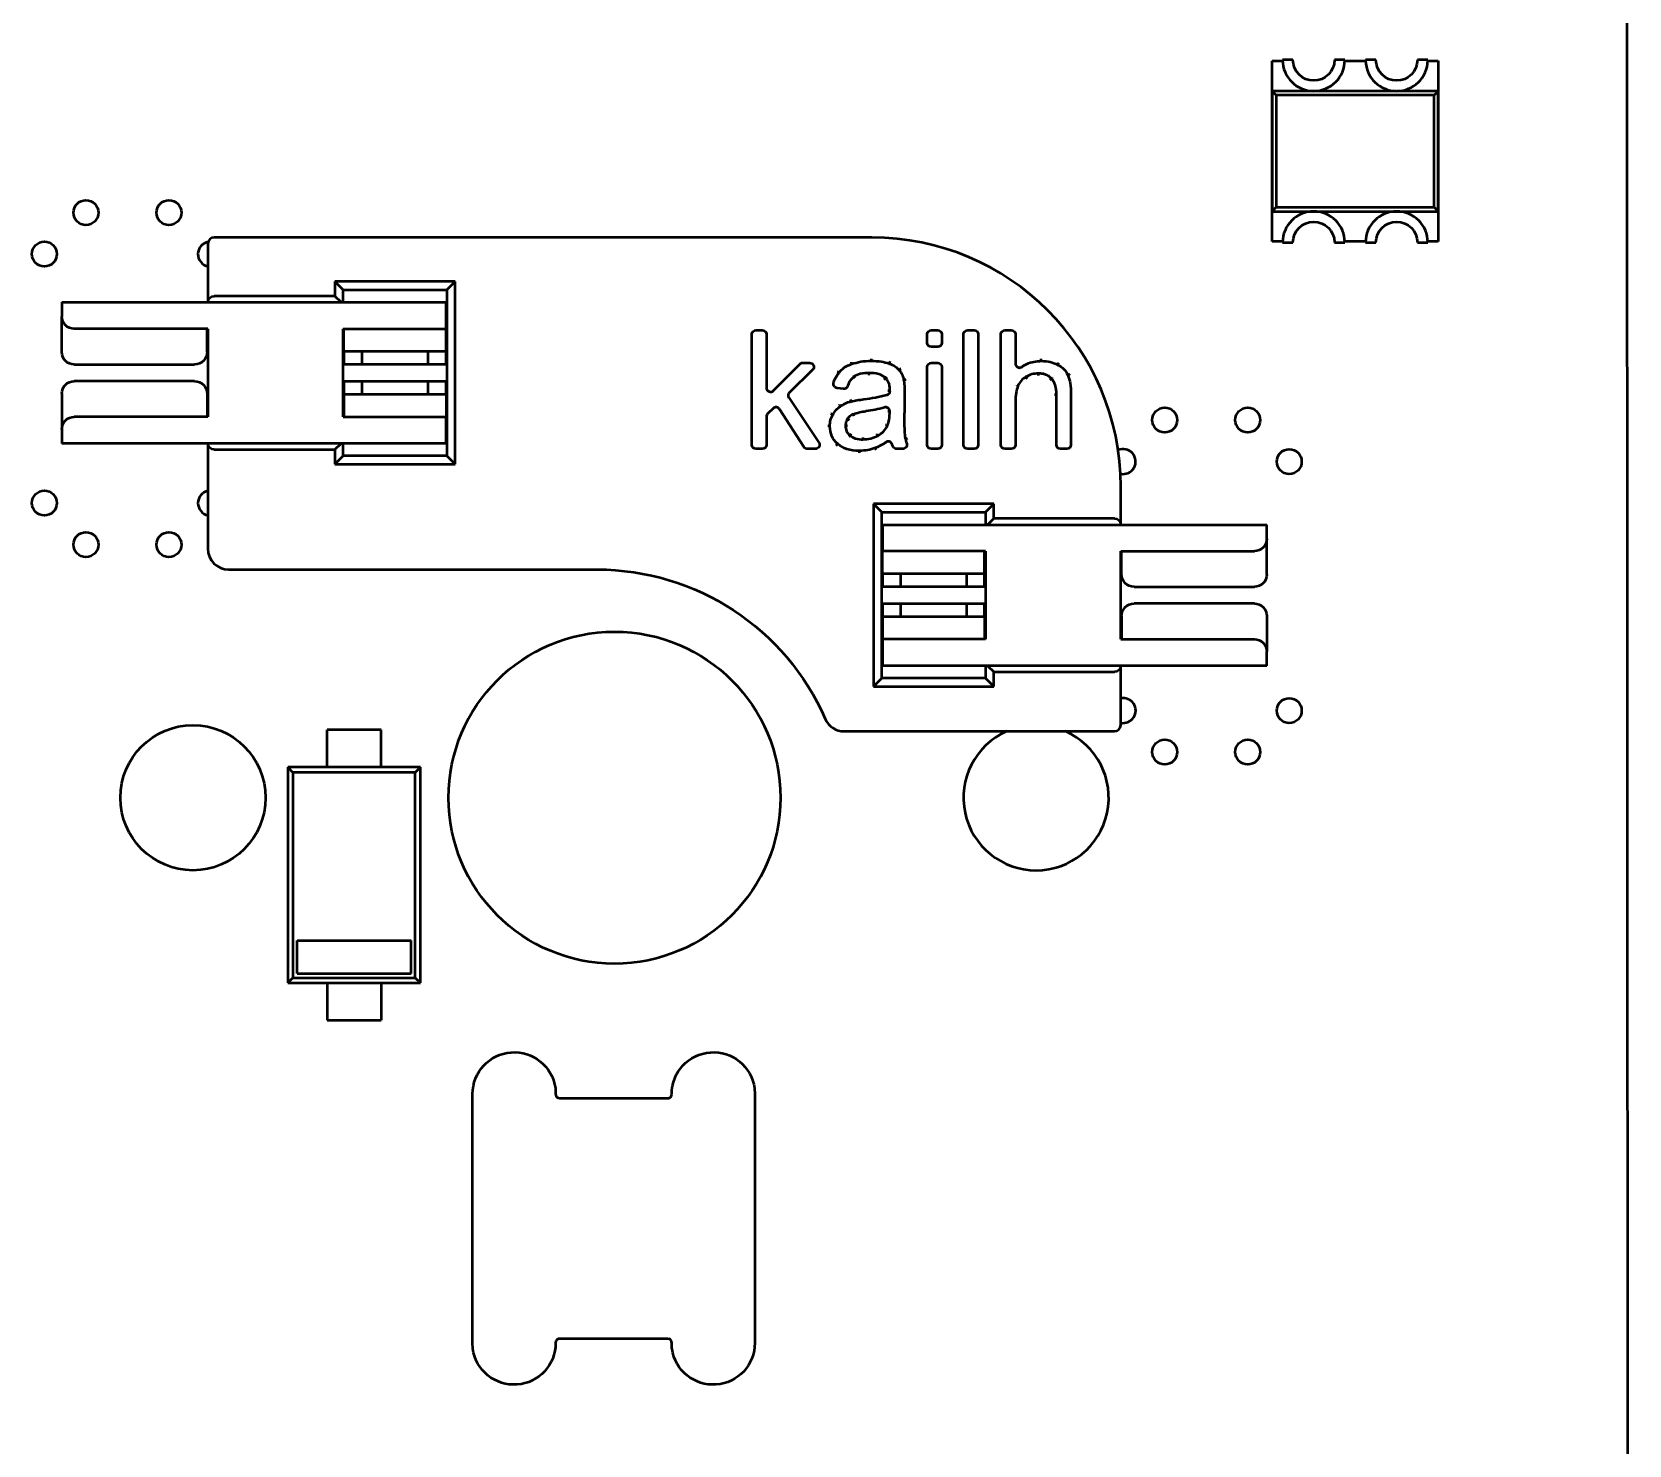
# Model space of a CAD drawing. Header units: millimetres. Extents: x 43 to 387, y 137 to 261.
# Drawn here: x 367.32 to 386.57, y 196.27 to 213.29 of the extents above; entities that cross this region are included whole.
import ezdxf

# ---------------------------------------------------------------- set-up
doc = ezdxf.new("R2010")
doc.units = ezdxf.units.MM
doc.header["$LTSCALE"] = 0.75
doc.layers.add('Visible', color=7, linetype='Continuous', lineweight=50)

msp = doc.modelspace()

# ---------------------------------------------------------------- linework, layer by layer
at = {"layer": 'Visible', "extrusion": (0, 0, -1)}
for p, q in [((386.567, 143.958), (386.534, 248.991)), ((382.267, 212.948), (382.392, 212.948)), ((382.267, 210.768), (382.267, 212.948)), ((382.392, 212.948), (382.392, 212.958)), ((382.517, 212.958), (382.392, 212.958)), ((383.142, 212.958), (383.017, 212.958)), ((383.142, 212.948), (383.142, 212.958)), ((383.142, 212.948), (383.392, 212.948)), ((383.517, 212.958), (383.392, 212.958)), ((383.392, 212.958), (383.392, 212.948)), ((384.142, 212.958), (384.017, 212.958)), ((384.142, 212.948), (384.142, 212.958)), ((384.142, 212.948), (384.267, 212.948)), ((384.267, 212.948), (384.267, 210.768)), ((383.761, 212.583), (382.267, 212.583)), ((382.316, 212.534), (382.267, 212.583)), ((382.267, 212.583), (382.267, 211.133)), ((384.218, 212.534), (382.316, 212.534)), ((382.316, 212.534), (382.316, 211.182)), ((384.267, 212.583), (383.773, 212.583)), ((384.218, 212.534), (384.267, 212.583)), ((384.218, 211.182), (384.218, 212.534)), ((384.267, 211.133), (384.267, 212.583)), ((382.316, 211.182), (382.267, 211.133)), ((382.267, 211.133), (384.267, 211.133)), ((382.316, 211.182), (384.218, 211.182)), ((384.218, 211.182), (384.267, 211.133)), ((369.442, 210.743), (369.442, 210.038)), ((377.442, 210.818), (369.517, 210.818)), ((382.392, 210.768), (382.267, 210.768)), ((382.392, 210.768), (382.392, 210.758)), ((382.392, 210.758), (382.517, 210.758)), ((383.017, 210.758), (383.142, 210.758)), ((383.142, 210.768), (383.142, 210.758)), ((383.392, 210.768), (383.142, 210.768)), ((383.392, 210.768), (383.392, 210.758)), ((383.392, 210.758), (383.517, 210.758)), ((384.017, 210.758), (384.142, 210.758)), ((384.142, 210.768), (384.142, 210.758)), ((384.267, 210.768), (384.142, 210.768)), ((370.972, 210.288), (370.972, 210.113)), ((372.422, 210.288), (370.972, 210.288)), ((371.072, 210.188), (370.972, 210.288)), ((371.072, 210.188), (372.322, 210.188)), ((371.072, 210.038), (371.072, 210.188)), ((372.422, 210.288), (372.322, 210.188)), ((372.322, 210.188), (372.322, 208.188)), ((372.422, 208.088), (372.422, 210.288)), ((367.682, 210.038), (367.682, 209.868)), ((367.682, 210.038), (369.442, 210.038)), ((369.442, 210.038), (371.047, 210.038)), ((370.972, 210.113), (369.517, 210.113)), ((371.047, 210.038), (370.972, 210.113)), ((371.047, 210.038), (371.072, 210.038)), ((371.072, 210.038), (372.312, 210.038)), ((372.312, 209.718), (372.312, 210.038)), ((367.682, 209.718), (367.682, 209.868)), ((367.682, 209.438), (367.682, 209.718)), ((369.442, 209.718), (367.832, 209.718)), ((369.432, 209.438), (369.432, 209.718)), ((369.442, 209.718), (369.442, 208.658)), ((371.072, 209.718), (372.312, 209.718)), ((371.072, 208.658), (371.072, 209.718)), ((371.072, 209.603), (371.082, 209.603)), ((371.082, 209.608), (371.082, 209.718)), ((371.082, 209.448), (371.082, 209.608)), ((372.312, 209.608), (372.312, 209.718)), ((372.312, 209.448), (372.312, 209.608)), ((372.312, 209.603), (372.322, 209.603)), ((375.998, 208.321), (375.998, 209.652)), ((376.048, 209.702), (376.123, 209.702)), ((376.173, 209.652), (376.173, 209.008)), ((378.11, 209.55), (378.11, 209.652)), ((378.16, 209.702), (378.236, 209.702)), ((378.286, 209.652), (378.286, 209.55)), ((378.549, 208.321), (378.549, 209.652)), ((378.599, 209.702), (378.675, 209.702)), ((378.725, 209.652), (378.725, 208.321)), ((378.998, 208.321), (378.998, 209.652)), ((379.048, 209.702), (379.123, 209.702)), ((379.173, 209.652), (379.173, 209.3)), ((371.082, 209.448), (371.297, 209.448)), ((371.082, 209.448), (371.082, 209.288)), ((371.297, 209.448), (371.297, 209.288)), ((371.297, 209.448), (372.097, 209.448)), ((372.097, 209.448), (372.312, 209.448)), ((372.097, 209.288), (372.097, 209.448)), ((372.312, 209.288), (372.312, 209.448)), ((378.236, 209.5), (378.16, 209.5)), ((367.832, 209.288), (369.282, 209.288)), ((371.297, 209.288), (371.082, 209.288)), ((372.097, 209.288), (371.297, 209.288)), ((372.312, 209.288), (372.097, 209.288)), ((376.259, 208.973), (376.575, 209.293)), ((376.729, 209.222), (376.45, 208.952)), ((376.61, 209.308), (376.694, 209.308)), ((378.11, 208.321), (378.11, 209.258)), ((378.16, 209.308), (378.236, 209.308)), ((378.286, 209.258), (378.286, 208.321)), ((369.282, 209.088), (367.832, 209.088)), ((371.082, 209.088), (371.297, 209.088)), ((371.082, 209.088), (371.082, 208.928)), ((371.297, 209.088), (371.297, 208.928)), ((371.297, 209.088), (372.097, 209.088)), ((372.097, 209.088), (372.312, 209.088)), ((372.097, 208.928), (372.097, 209.088)), ((372.312, 208.928), (372.312, 209.088)), ((367.682, 208.938), (367.682, 208.658)), ((369.432, 208.938), (369.432, 208.658)), ((371.082, 208.833), (371.072, 208.833)), ((371.297, 208.928), (371.082, 208.928)), ((371.082, 208.928), (371.082, 208.768)), ((372.097, 208.928), (371.297, 208.928)), ((372.312, 208.928), (372.097, 208.928)), ((372.312, 208.928), (372.312, 208.768)), ((372.322, 208.833), (372.312, 208.833)), ((376.444, 208.889), (376.805, 208.349)), ((377.097, 208.994), (377.023, 209.004)), ((377.66, 208.967), (377.66, 208.975)), ((377.837, 208.94), (377.837, 208.705)), ((379.173, 208.838), (379.173, 208.321)), ((379.667, 208.321), (379.667, 208.928)), ((379.677, 208.928), (379.667, 208.928)), ((379.842, 208.928), (379.842, 208.321)), ((367.682, 208.658), (367.682, 208.508)), ((369.442, 208.658), (367.832, 208.658)), ((371.072, 208.658), (372.312, 208.658)), ((371.082, 208.768), (371.082, 208.658)), ((372.312, 208.768), (372.312, 208.658)), ((372.312, 208.338), (372.312, 208.658)), ((376.173, 208.661), (376.173, 208.321)), ((376.254, 208.759), (376.189, 208.697)), ((376.625, 208.294), (376.33, 208.75)), ((367.682, 208.508), (367.682, 208.338)), ((369.442, 208.338), (367.682, 208.338)), ((369.442, 208.338), (369.442, 207.068)), ((371.047, 208.338), (369.442, 208.338)), ((369.517, 208.263), (370.972, 208.263)), ((370.972, 208.263), (371.047, 208.338)), ((370.972, 208.263), (370.972, 208.088)), ((371.072, 208.338), (371.047, 208.338)), ((372.312, 208.338), (371.072, 208.338)), ((371.072, 208.188), (371.072, 208.338)), ((376.123, 208.271), (376.048, 208.271)), ((376.763, 208.271), (376.667, 208.271)), ((377.815, 208.271), (377.742, 208.271)), ((378.236, 208.271), (378.16, 208.271)), ((378.675, 208.271), (378.599, 208.271)), ((379.123, 208.271), (379.048, 208.271)), ((379.792, 208.271), (379.717, 208.271)), ((370.972, 208.088), (371.072, 208.188)), ((370.972, 208.088), (372.422, 208.088)), ((372.322, 208.188), (371.072, 208.188)), ((372.422, 208.088), (372.322, 208.188)), ((380.442, 207.358), (380.442, 207.818)), ((377.462, 207.608), (377.462, 205.408)), ((378.912, 207.608), (377.462, 207.608)), ((377.562, 207.508), (377.462, 207.608)), ((377.562, 205.508), (377.562, 207.508)), ((377.562, 207.508), (378.812, 207.508)), ((378.912, 207.608), (378.812, 207.508)), ((378.812, 207.508), (378.812, 207.358)), ((378.912, 207.433), (378.912, 207.608)), ((377.572, 207.358), (378.812, 207.358)), ((377.572, 207.358), (377.572, 207.038)), ((378.812, 207.358), (378.837, 207.358)), ((378.912, 207.433), (378.837, 207.358)), ((378.837, 207.358), (380.442, 207.358)), ((380.367, 207.433), (378.912, 207.433)), ((380.442, 207.358), (382.202, 207.358)), ((382.202, 207.188), (382.202, 207.358)), ((382.202, 207.038), (382.202, 207.188)), ((377.562, 206.923), (377.572, 206.923)), ((378.812, 207.038), (377.572, 207.038)), ((377.572, 206.928), (377.572, 207.038)), ((377.572, 206.768), (377.572, 206.928)), ((378.802, 206.928), (378.802, 207.038)), ((378.802, 206.768), (378.802, 206.928)), ((378.802, 206.923), (378.812, 206.923)), ((378.812, 207.038), (378.812, 205.978)), ((380.442, 207.038), (382.052, 207.038)), ((380.442, 205.978), (380.442, 207.038)), ((380.452, 206.758), (380.452, 207.038)), ((382.202, 206.758), (382.202, 207.038)), ((369.692, 206.818), (374.132, 206.818)), ((377.572, 206.768), (377.787, 206.768)), ((377.572, 206.768), (377.572, 206.608)), ((377.787, 206.768), (377.787, 206.608)), ((377.787, 206.768), (378.587, 206.768)), ((378.587, 206.768), (378.802, 206.768)), ((378.587, 206.608), (378.587, 206.768)), ((378.802, 206.608), (378.802, 206.768)), ((377.787, 206.608), (377.572, 206.608)), ((378.587, 206.608), (377.787, 206.608)), ((378.802, 206.608), (378.587, 206.608)), ((380.602, 206.608), (382.052, 206.608)), ((377.572, 206.408), (377.787, 206.408)), ((377.572, 206.408), (377.572, 206.248)), ((377.787, 206.408), (377.787, 206.248)), ((377.787, 206.408), (378.587, 206.408)), ((378.587, 206.408), (378.802, 206.408)), ((378.587, 206.248), (378.587, 206.408)), ((378.802, 206.248), (378.802, 206.408)), ((382.052, 206.408), (380.602, 206.408)), ((377.572, 206.153), (377.562, 206.153)), ((377.787, 206.248), (377.572, 206.248)), ((377.572, 206.248), (377.572, 206.088)), ((378.587, 206.248), (377.787, 206.248)), ((378.802, 206.248), (378.587, 206.248)), ((378.802, 206.248), (378.802, 206.088)), ((378.812, 206.153), (378.802, 206.153)), ((380.452, 206.258), (380.452, 205.978)), ((382.202, 206.258), (382.202, 205.978)), ((377.572, 206.088), (377.572, 205.978)), ((378.812, 205.978), (377.572, 205.978)), ((377.572, 205.978), (377.572, 205.658)), ((378.802, 206.088), (378.802, 205.978)), ((380.442, 205.978), (382.052, 205.978)), ((382.202, 205.978), (382.202, 205.828)), ((382.202, 205.658), (382.202, 205.828)), ((378.812, 205.658), (377.572, 205.658)), ((378.837, 205.658), (378.812, 205.658)), ((378.812, 205.658), (378.812, 205.508)), ((380.442, 205.658), (378.837, 205.658)), ((378.837, 205.658), (378.912, 205.583)), ((378.912, 205.583), (380.367, 205.583)), ((378.912, 205.408), (378.912, 205.583)), ((382.202, 205.658), (380.442, 205.658)), ((380.442, 204.943), (380.442, 205.658)), ((377.462, 205.408), (377.562, 205.508)), ((377.462, 205.408), (378.912, 205.408)), ((378.812, 205.508), (377.562, 205.508)), ((378.912, 205.408), (378.812, 205.508)), ((371.529, 204.886), (370.879, 204.886)), ((370.879, 204.436), (370.879, 204.886)), ((371.529, 204.436), (371.529, 204.886)), ((377.11, 204.868), (380.367, 204.868)), ((370.879, 204.436), (370.404, 204.436)), ((370.404, 204.436), (370.467, 204.373)), ((370.404, 204.436), (370.404, 201.836)), ((371.529, 204.436), (370.879, 204.436)), ((372.004, 204.436), (371.529, 204.436)), ((372.004, 204.436), (371.941, 204.373)), ((372.004, 201.836), (372.004, 204.436)), ((371.941, 204.373), (370.467, 204.373)), ((370.467, 204.373), (370.467, 201.899)), ((371.941, 201.899), (371.941, 204.373)), ((370.517, 202.349), (371.891, 202.349)), ((370.517, 201.949), (370.517, 202.349)), ((371.891, 201.949), (371.891, 202.349)), ((370.404, 201.836), (370.467, 201.899)), ((370.467, 201.899), (371.941, 201.899)), ((370.517, 201.949), (371.891, 201.949)), ((372.004, 201.836), (371.941, 201.899)), ((370.404, 201.836), (370.879, 201.836)), ((370.879, 201.836), (371.529, 201.836)), ((370.879, 201.836), (370.879, 201.386)), ((371.529, 201.836), (372.004, 201.836)), ((371.529, 201.836), (371.529, 201.386)), ((370.879, 201.386), (371.529, 201.386)), ((373.629, 200.57), (373.632, 200.498)), ((376.029, 200.57), (376.032, 200.498)), ((372.632, 197.498), (372.632, 200.498)), ((373.662, 200.45), (373.682, 200.448)), ((373.682, 200.448), (374.982, 200.448)), ((375.03, 200.478), (375.032, 200.498)), ((376.032, 200.498), (376.032, 197.498)), ((372.634, 197.427), (372.632, 197.498)), ((373.634, 197.518), (373.632, 197.498)), ((374.982, 197.548), (373.682, 197.548)), ((375.002, 197.546), (374.982, 197.548)), ((375.034, 197.427), (375.032, 197.498))]:
    msp.add_line(p, q, dxfattribs=at)
at = {"layer": 'Visible'}
for centre, radius in [((367.972, 211.118), 0.15), ((368.972, 211.118), 0.15), ((367.472, 210.618), 0.15), ((380.972, 208.618), 0.15), ((381.972, 208.618), 0.15), ((382.472, 208.118), 0.15), ((367.472, 207.618), 0.15), ((367.972, 207.118), 0.15), ((368.972, 207.118), 0.15), ((374.342, 204.068), 2), ((382.472, 205.118), 0.15), ((369.262, 204.068), 0.875), ((380.972, 204.618), 0.15), ((381.972, 204.618), 0.15)]:
    msp.add_circle(centre, radius, dxfattribs=at)
for centre, radius, start, end in [((382.767, 212.958), 0.375, 180, 0), ((383.767, 212.958), 0.375, 181.5275, 358.4725), ((382.767, 210.758), 0.375, 0, 180), ((383.767, 210.758), 0.375, 0, 180), ((369.472, 210.618), 0.15, 100.1761, 258.463), ((369.517, 210.743), 0.075, 90, 180), ((377.442, 207.818), 3, 0, 90), ((376.223, 209.008), 0.05, 180, 315.4007), ((377.432, 209.273), 0.23, 314.188, 320.5194), ((376.485, 208.916), 0.05, 134.1406, 213.7889), ((376.223, 208.661), 0.05, 133.8496, 180), ((376.288, 208.723), 0.05, 32.879, 133.8496), ((377.998, 207.764), 1.059, 139.4835, 140.8477), ((380.472, 208.118), 0.15, 256.9188, 114.39), ((369.472, 207.618), 0.15, 101.537, 258.463), ((369.692, 207.068), 0.25, 180, 270), ((380.472, 205.118), 0.15, 258.463, 101.537), ((377.11, 205.118), 0.25, 203.5782, 270), ((379.422, 204.068), 0.875, 113.8955, 66.1045), ((380.367, 204.943), 0.075, 270, 0), ((373.678, 200.494), 0.0465, 174.4636, 249.5769), ((374.986, 200.495), 0.0465, 264.4636, 339.5769), ((373.677, 197.502), 0.0465, 84.4636, 159.5769), ((374.985, 197.503), 0.0465, 354.4636, 69.5769)]:
    msp.add_arc(centre, radius, start, end, dxfattribs=at)
at = {"layer": 'Visible', "extrusion": (0, 0, -1)}
for centre, radius, start, end in [((-382.767, 212.958), 0.25, 180, 0), ((-383.767, 212.958), 0.25, 180, 0), ((-382.767, 210.758), 0.25, 0, 180), ((-383.767, 210.758), 0.25, 0, 180), ((-369.517, 210.038), 0.075, 0, 90), ((-367.832, 209.868), 0.15, 270, 0), ((-376.048, 209.652), 0.05, 0, 90), ((-376.123, 209.652), 0.05, 90, 180), ((-378.16, 209.652), 0.05, 0, 90), ((-378.236, 209.652), 0.05, 90, 180), ((-378.599, 209.652), 0.05, 0, 90), ((-378.675, 209.652), 0.05, 90, 180), ((-379.048, 209.652), 0.05, 0, 90), ((-379.123, 209.652), 0.05, 90, 180), ((-367.832, 209.438), 0.15, 270, 0), ((-369.282, 209.438), 0.15, 180, 270), ((-378.16, 209.55), 0.05, 270, 0), ((-378.236, 209.55), 0.05, 180, 270), ((-376.61, 209.258), 0.05, 44.5993, 90), ((-376.694, 209.258), 0.05, 90, 225.8594), ((-378.16, 209.258), 0.05, 0, 90), ((-378.236, 209.258), 0.05, 90, 180), ((-367.832, 208.938), 0.15, 0, 90), ((-369.282, 208.938), 0.15, 90, 180), ((-377.03, 209.054), 0.05, 277.7538, 17.0672), ((-376.847, 208.967), 0.99, 172.1918, 181.6015), ((-379.122, 209.019), 0.215, 146.0991, 152.7688), ((-377.302, 208.424), 0.434, 56.3376, 74.841), ((-377.476, 207.619), 1.256, 76.8047, 84.0385), ((-377.21, 210.396), 1.534, 254.378, 264.9294), ((-377.61, 208.967), 0.05, 180.8382, 254.8261), ((-367.832, 208.508), 0.15, 360, 90), ((-377.442, 208.065), 0.664, 70.2844, 83.8864), ((-377.241, 209.925), 1.207, 252.9885, 263.7978), ((-377.707, 207.334), 1.393, 87.0054, 88.035), ((-380.45, 208.64), 2.614, 354.6117, 1.426), ((-369.517, 208.338), 0.075, 270, 0), ((-376.048, 208.321), 0.05, 270, 0), ((-376.123, 208.321), 0.05, 180, 270), ((-376.667, 208.321), 0.05, 270, 327.121), ((-376.763, 208.321), 0.05, 146.2111, 270), ((-377.047, 208.396), 0.287, 177.1821, 182.1812), ((-378.16, 208.321), 0.05, 270, 0), ((-378.236, 208.321), 0.05, 180, 270), ((-378.599, 208.321), 0.05, 270, 0), ((-378.675, 208.321), 0.05, 180, 270), ((-379.048, 208.321), 0.05, 270, 0), ((-379.123, 208.321), 0.05, 180, 270), ((-379.717, 208.321), 0.05, 270, 0), ((-379.792, 208.321), 0.05, 180, 270), ((-380.367, 207.358), 0.075, 90, 180), ((-382.052, 207.188), 0.15, 180, 270), ((-374.132, 203.818), 3, 90, 156.4218), ((-380.602, 206.758), 0.15, 270, 0), ((-382.052, 206.758), 0.15, 180, 270), ((-380.602, 206.258), 0.15, 0, 90), ((-382.052, 206.258), 0.15, 90, 180), ((-382.052, 205.828), 0.15, 90, 180), ((-380.367, 205.658), 0.075, 180, 270), ((-373.133, 200.5), 0.501, 359.8316, 171.9656), ((-375.533, 200.5), 0.501, 359.8316, 171.9656), ((-373.131, 197.497), 0.501, 179.8316, 351.9656), ((-375.531, 197.497), 0.501, 179.8316, 351.9656)]:
    msp.add_arc(centre, radius, start, end, dxfattribs=at)
msp.add_ellipse((377.745, 208.325), major_axis=(0.0278, 0.0475), ratio=0.948552, start_param=2.637824, end_param=3.784092, dxfattribs=at)
at = {"layer": 'Visible'}
for points, knots in [([(377.025, 209.205), (377.028, 209.203), (377.03, 209.201), (377.033, 209.199), (377.037, 209.196), (377.041, 209.193), (377.043, 209.191), (377.044, 209.19), (377.045, 209.19), (377.045, 209.19)], [-0.003946751, -0.003946751, -0.003946751, -0.003946751, -0.002927115, -0.002927115, -0.002927115, -0.001101745, -0.001101745, -0.001101745, 0, 0, 0, 0]), ([(377.045, 209.19), (377.066, 209.212), (377.087, 209.234), (377.136, 209.268), (377.167, 209.281), (377.2, 209.294)], [0.00000001, 0.00000001, 0.00000001, 0.00000001, 0.0094318, 0.0094318, 0.02000468, 0.02000468, 0.02000468, 0.02000468]), ([(377.192, 209.318), (377.193, 209.315), (377.194, 209.312), (377.195, 209.309), (377.197, 209.303), (377.198, 209.299), (377.199, 209.297), (377.2, 209.295), (377.2, 209.294), (377.2, 209.294)], [-0.000018248, -0.000018248, -0.000018248, -0.000018248, 0.000994302, 0.000994302, 0.000994302, 0.002817492, 0.002817492, 0.002817492, 0.003923483, 0.003923483, 0.003923483, 0.003923483]), ([(377.2, 209.294), (377.237, 209.305), (377.273, 209.316), (377.35, 209.329), (377.392, 209.33), (377.435, 209.331)], [0, 0, 0, 0, 0.01162739, 0.01162739, 0.02459097, 0.02459097, 0.02459097, 0.02459097]), ([(377.203, 209.285), (377.203, 209.285), (377.203, 209.285), (377.203, 209.286), (377.202, 209.287), (377.202, 209.289), (377.201, 209.29), (377.201, 209.292), (377.2, 209.293), (377.2, 209.294), (377.2, 209.294), (377.2, 209.294), (377.2, 209.294), (377.2, 209.294)], [-0.001753507, -0.001753507, -0.001753507, -0.001753507, -0.001743874, -0.001743874, -0.001223933, -0.001223933, -0.000787554, -0.000787554, -0.000405815, -0.000405815, -0.000202893, -0.000202893, 0, 0, 0, 0]), ([(377.435, 209.356), (377.435, 209.353), (377.435, 209.35), (377.435, 209.347), (377.435, 209.341), (377.435, 209.336), (377.435, 209.334), (377.435, 209.332), (377.435, 209.331), (377.435, 209.331)], [-0.003939867, -0.003939867, -0.003939867, -0.003939867, -0.002929658, -0.002929658, -0.002929658, -0.001107248, -0.001107248, -0.001107248, 0, 0, 0, 0]), ([(377.435, 209.331), (377.477, 209.331), (377.517, 209.33), (377.587, 209.318), (377.619, 209.309), (377.651, 209.3)], [0.00000001, 0.00000001, 0.00000001, 0.00000001, 0.01243566, 0.01243566, 0.02256696, 0.02256696, 0.02256696, 0.02256696]), ([(377.435, 209.321), (377.435, 209.321), (377.435, 209.321), (377.435, 209.323), (377.435, 209.324), (377.435, 209.326), (377.435, 209.327), (377.435, 209.329), (377.435, 209.33), (377.435, 209.331), (377.435, 209.331), (377.435, 209.331), (377.435, 209.331), (377.435, 209.331)], [-0.000007293, -0.000007293, -0.000007293, -0.000007293, 0, 0, 0.000393588, 0.000393588, 0.000723949, 0.000723949, 0.001012954, 0.001012954, 0.001166583, 0.001166583, 0.001320203, 0.001320203, 0.001320203, 0.001320203]), ([(377.648, 209.291), (377.648, 209.291), (377.648, 209.291), (377.648, 209.292), (377.649, 209.293), (377.649, 209.295), (377.65, 209.296), (377.65, 209.298), (377.651, 209.299), (377.651, 209.3), (377.651, 209.3), (377.651, 209.3), (377.651, 209.3), (377.651, 209.3)], [-0.000007301, -0.000007301, -0.000007301, -0.000007301, 0, 0, 0.000394008, 0.000394008, 0.000724695, 0.000724695, 0.001013926, 0.001013926, 0.00116763, 0.00116763, 0.001321312, 0.001321312, 0.001321312, 0.001321312]), ([(377.659, 209.324), (377.658, 209.321), (377.657, 209.317), (377.656, 209.314), (377.654, 209.309), (377.653, 209.305), (377.652, 209.302), (377.651, 209.301), (377.651, 209.3), (377.651, 209.3)], [-0.003942113, -0.003942113, -0.003942113, -0.003942113, -0.002928831, -0.002928831, -0.002928831, -0.001105464, -0.001105464, -0.001105464, 0, 0, 0, 0]), ([(377.651, 209.3), (377.677, 209.289), (377.702, 209.279), (377.74, 209.253), (377.756, 209.238), (377.773, 209.221)], [0.00000001, 0.00000001, 0.00000001, 0.00000001, 0.00857358, 0.00857358, 0.01566775, 0.01566775, 0.01566775, 0.01566775]), ([(377.773, 209.221), (377.773, 209.221), (377.773, 209.221), (377.773, 209.221), (377.773, 209.221), (377.772, 209.22), (377.772, 209.22), (377.77, 209.218), (377.769, 209.218), (377.767, 209.216), (377.766, 209.215), (377.765, 209.215), (377.765, 209.215), (377.765, 209.215)], [0, 0, 0, 0, 0.000201972, 0.000201972, 0.000404015, 0.000404015, 0.000786334, 0.000786334, 0.001223434, 0.001223434, 0.001745472, 0.001745472, 0.001755111, 0.001755111, 0.001755111, 0.001755111]), ([(377.792, 209.237), (377.79, 209.235), (377.787, 209.233), (377.785, 209.231), (377.78, 209.227), (377.777, 209.224), (377.775, 209.223), (377.774, 209.222), (377.773, 209.221), (377.773, 209.221)], [-0.000018302, -0.000018302, -0.000018302, -0.000018302, 0.001002056, 0.001002056, 0.001002056, 0.002827982, 0.002827982, 0.002827982, 0.003929525, 0.003929525, 0.003929525, 0.003929525]), ([(377.773, 209.221), (377.786, 209.203), (377.798, 209.186), (377.816, 209.148), (377.822, 209.126), (377.828, 209.102)], [0.00000001, 0.00000001, 0.00000001, 0.00000001, 0.00671152, 0.00671152, 0.01413121, 0.01413121, 0.01413121, 0.01413121]), ([(379.173, 209.3), (379.173, 209.289), (379.18, 209.268), (379.212, 209.245), (379.241, 209.25), (379.254, 209.26)], [-0.005544412, -0.005544412, -0.005544412, -0.005544412, -0.003960294, -0.002376177, 0, 0, 0, 0]), ([(379.254, 209.26), (379.272, 209.274), (379.292, 209.286), (379.363, 209.319), (379.423, 209.325), (379.484, 209.331)], [0, 0, 0, 0, 0.00747471, 0.00747471, 0.02589084, 0.02589084, 0.02589084, 0.02589084]), ([(379.484, 209.331), (379.484, 209.331), (379.484, 209.332), (379.484, 209.332), (379.484, 209.333), (379.484, 209.335), (379.484, 209.336), (379.484, 209.341), (379.484, 209.344), (379.483, 209.35), (379.483, 209.353), (379.483, 209.356), (379.483, 209.356), (379.483, 209.356)], [-0.003935282, -0.003935282, -0.003935282, -0.003935282, -0.00342916, -0.00342916, -0.002922937, -0.002922937, -0.001963354, -0.001963354, -0.000990073, -0.000990073, 0, 0, 0.000018257, 0.000018257, 0.000018257, 0.000018257]), ([(379.484, 209.331), (379.522, 209.33), (379.558, 209.328), (379.622, 209.312), (379.653, 209.299), (379.684, 209.285)], [0.00000001, 0.00000001, 0.00000001, 0.00000001, 0.01133421, 0.01133421, 0.02166592, 0.02166592, 0.02166592, 0.02166592]), ([(379.484, 209.321), (379.484, 209.321), (379.484, 209.321), (379.484, 209.323), (379.484, 209.324), (379.484, 209.326), (379.484, 209.327), (379.484, 209.329), (379.484, 209.33), (379.484, 209.331), (379.484, 209.331), (379.484, 209.331), (379.484, 209.331), (379.484, 209.331)], [-0.001755511, -0.001755511, -0.001755511, -0.001755511, -0.001745852, -0.001745852, -0.00122492, -0.00122492, -0.000787707, -0.000787707, -0.000405593, -0.000405593, -0.000202775, -0.000202775, 0, 0, 0, 0]), ([(379.68, 209.277), (379.68, 209.277), (379.68, 209.277), (379.68, 209.278), (379.681, 209.279), (379.682, 209.281), (379.682, 209.282), (379.683, 209.284), (379.684, 209.284), (379.684, 209.285), (379.684, 209.285), (379.684, 209.285), (379.684, 209.285), (379.684, 209.285)], [-0.000007308, -0.000007308, -0.000007308, -0.000007308, 0, 0, 0.000394154, 0.000394154, 0.00072497, 0.00072497, 0.001014098, 0.001014098, 0.001167558, 0.001167558, 0.001320989, 0.001320989, 0.001320989, 0.001320989]), ([(379.684, 209.285), (379.684, 209.285), (379.684, 209.286), (379.685, 209.286), (379.685, 209.287), (379.686, 209.288), (379.687, 209.29), (379.689, 209.294), (379.69, 209.297), (379.693, 209.302), (379.694, 209.305), (379.696, 209.308), (379.696, 209.308), (379.696, 209.308)], [0, 0, 0, 0, 0.000504081, 0.000504081, 0.001008253, 0.001008253, 0.001964086, 0.001964086, 0.003057056, 0.003057056, 0.004362895, 0.004362895, 0.004386975, 0.004386975, 0.004386975, 0.004386975]), ([(379.684, 209.285), (379.712, 209.269), (379.737, 209.252), (379.776, 209.212), (379.79, 209.187), (379.805, 209.16)], [0.00000003, 0.00000003, 0.00000003, 0.00000003, 0.0097136, 0.0097136, 0.018963, 0.018963, 0.018963, 0.018963]), ([(376.982, 209.069), (376.987, 209.084), (376.992, 209.098), (376.998, 209.112), (377.01, 209.138), (377.027, 209.163), (377.045, 209.19)], [0, 0, 0, 0, 0.00491471, 0.00491471, 0.00491471, 0.01440112, 0.01440112, 0.01440112, 0.01440112]), ([(377.045, 209.19), (377.045, 209.19), (377.045, 209.19), (377.045, 209.19), (377.045, 209.189), (377.046, 209.189), (377.046, 209.188), (377.048, 209.187), (377.049, 209.187), (377.05, 209.185), (377.051, 209.184), (377.052, 209.184), (377.052, 209.184), (377.052, 209.183)], [-0.001325757, -0.001325757, -0.001325757, -0.001325757, -0.001172305, -0.001172305, -0.001018801, -0.001018801, -0.000728399, -0.000728399, -0.000396468, -0.000396468, 0, 0, 0.000007319, 0.000007319, 0.000007319, 0.000007319]), ([(377.151, 209.028), (377.148, 209.019), (377.134, 208.999), (377.11, 208.993), (377.097, 208.994)], [-1, -1, -1, -1, -0.571429, 0, 0, 0, 0]), ([(377.226, 209.142), (377.209, 209.125), (377.19, 209.106), (377.164, 209.064), (377.157, 209.046), (377.151, 209.028)], [0, 0, 0, 0, 0.00732566, 0.00732566, 0.01264983, 0.01264983, 0.01264983, 0.01264983]), ([(377.22, 209.15), (377.22, 209.15), (377.22, 209.15), (377.221, 209.149), (377.222, 209.148), (377.223, 209.146), (377.224, 209.145), (377.225, 209.144), (377.225, 209.143), (377.226, 209.142), (377.226, 209.142), (377.226, 209.142), (377.226, 209.142), (377.226, 209.142)], [-0.000007383, -0.000007383, -0.000007383, -0.000007383, 0, 0, 0.000398117, 0.000398117, 0.000732053, 0.000732053, 0.001023654, 0.001023654, 0.001178337, 0.001178337, 0.001332863, 0.001332863, 0.001332863, 0.001332863]), ([(377.41, 209.186), (377.376, 209.185), (377.339, 209.186), (377.273, 209.167), (377.249, 209.154), (377.226, 209.142)], [0, 0, 0, 0, 0.01022918, 0.01022918, 0.0180037, 0.0180037, 0.0180037, 0.0180037]), ([(377.241, 209.122), (377.239, 209.124), (377.237, 209.127), (377.235, 209.13), (377.232, 209.134), (377.229, 209.138), (377.228, 209.14), (377.227, 209.141), (377.226, 209.142), (377.226, 209.142)], [-0.003963453, -0.003963453, -0.003963453, -0.003963453, -0.002920889, -0.002920889, -0.002920889, -0.001089187, -0.001089187, -0.001089187, 0, 0, 0, 0]), ([(377.41, 209.196), (377.41, 209.196), (377.41, 209.196), (377.41, 209.194), (377.41, 209.193), (377.41, 209.191), (377.41, 209.19), (377.41, 209.188), (377.41, 209.187), (377.41, 209.186), (377.41, 209.186), (377.41, 209.186), (377.41, 209.186), (377.41, 209.186)], [-0.000007293, -0.000007293, -0.000007293, -0.000007293, 0, 0, 0.000393623, 0.000393623, 0.000724011, 0.000724011, 0.00101306, 0.00101306, 0.001166726, 0.001166726, 0.001320382, 0.001320382, 0.001320382, 0.001320382]), ([(377.61, 209.126), (377.585, 209.142), (377.559, 209.16), (377.486, 209.185), (377.447, 209.185), (377.41, 209.186)], [0, 0, 0, 0, 0.00891617, 0.00891617, 0.01996093, 0.01996093, 0.01996093, 0.01996093]), ([(377.41, 209.161), (377.41, 209.161), (377.41, 209.161), (377.41, 209.164), (377.41, 209.167), (377.41, 209.17), (377.41, 209.17), (377.41, 209.173), (377.41, 209.175), (377.41, 209.177), (377.41, 209.178), (377.41, 209.181), (377.41, 209.182), (377.41, 209.184), (377.41, 209.184), (377.41, 209.185), (377.41, 209.186), (377.41, 209.186), (377.41, 209.186), (377.41, 209.186)], [-0.003939926, -0.003939926, -0.003939926, -0.003939926, -0.003921693, -0.003921693, -0.003079434, -0.003079434, -0.002929637, -0.002929637, -0.002250951, -0.002250951, -0.001952852, -0.001952852, -0.001107294, -0.001107294, -0.000976354, -0.000976354, -0.000136885, -0.000136885, 0, 0, 0, 0]), ([(377.617, 209.134), (377.617, 209.134), (377.617, 209.134), (377.616, 209.133), (377.615, 209.132), (377.613, 209.13), (377.613, 209.129), (377.611, 209.128), (377.611, 209.127), (377.61, 209.127), (377.61, 209.127), (377.61, 209.126), (377.61, 209.126), (377.61, 209.126)], [-0.000007408, -0.000007408, -0.000007408, -0.000007408, 0, 0, 0.000399374, 0.000399374, 0.000734377, 0.000734377, 0.001026755, 0.001026755, 0.001181713, 0.001181713, 0.001336472, 0.001336472, 0.001336472, 0.001336472]), ([(377.66, 208.975), (377.659, 208.992), (377.659, 209.021), (377.653, 209.053), (377.643, 209.076), (377.631, 209.098), (377.618, 209.116), (377.61, 209.126)], [0, 0, 0, 0, 0.00504443, 0.00840739, 0.00840739, 0.0109677, 0.01480816, 0.01480816, 0.01480816, 0.01480816]), ([(377.818, 209.1), (377.818, 209.1), (377.818, 209.1), (377.819, 209.1), (377.821, 209.101), (377.823, 209.101), (377.824, 209.101), (377.826, 209.101), (377.826, 209.102), (377.827, 209.102), (377.827, 209.102), (377.828, 209.102), (377.828, 209.102), (377.828, 209.102)], [-0.001754378, -0.001754378, -0.001754378, -0.001754378, -0.001744735, -0.001744735, -0.001224381, -0.001224381, -0.000787689, -0.000787689, -0.000405787, -0.000405787, -0.000202873, -0.000202873, 0, 0, 0, 0]), ([(377.828, 209.102), (377.828, 209.102), (377.828, 209.102), (377.829, 209.102), (377.829, 209.102), (377.831, 209.102), (377.833, 209.103), (377.837, 209.104), (377.84, 209.104), (377.846, 209.105), (377.849, 209.106), (377.852, 209.106), (377.852, 209.107), (377.852, 209.107)], [-0.003310308, -0.003310308, -0.003310308, -0.003310308, -0.002927482, -0.002927482, -0.002544583, -0.002544583, -0.001819265, -0.001819265, -0.00099043, -0.00099043, 0, 0, 0.000018253, 0.000018253, 0.000018253, 0.000018253]), ([(379.203, 209.03), (379.195, 209.003), (379.186, 208.976), (379.174, 208.91), (379.174, 208.873), (379.173, 208.838)], [0, 0, 0, 0, 0.00822967, 0.00822967, 0.01875185, 0.01875185, 0.01875185, 0.01875185]), ([(379.203, 209.03), (379.203, 209.03), (379.203, 209.03), (379.202, 209.03), (379.202, 209.03), (379.202, 209.03), (379.201, 209.03), (379.199, 209.031), (379.198, 209.032), (379.196, 209.032), (379.195, 209.033), (379.194, 209.033), (379.193, 209.033), (379.193, 209.033)], [-0.001324504, -0.001324504, -0.001324504, -0.001324504, -0.001171364, -0.001171364, -0.001018174, -0.001018174, -0.000728093, -0.000728093, -0.00039628, -0.00039628, 0, 0, 0.000007305, 0.000007305, 0.000007305, 0.000007305]), ([(379.3, 209.139), (379.281, 209.126), (379.26, 209.113), (379.242, 209.092), (379.224, 209.071), (379.213, 209.05), (379.203, 209.03)], [-0.00000003, -0.00000003, -0.00000003, -0.00000003, 0.00693713, 0.00693713, 0.00693713, 0.01368454, 0.01368454, 0.01368454, 0.01368454]), ([(379.295, 209.148), (379.301, 209.139), (379.3, 209.14), (379.3, 209.139), (379.3, 209.139), (379.3, 209.139), (379.3, 209.139)], [-0.001577266, -0.001577266, -0.001577266, -0.001577266, -0.00011387, -0.00011387, -0.00011387, 0, 0, 0, 0]), ([(379.448, 209.18), (379.424, 209.178), (379.399, 209.177), (379.372, 209.17), (379.345, 209.162), (379.322, 209.15), (379.3, 209.139)], [0, 0, 0, 0, 0.00717482, 0.00717482, 0.00717482, 0.01446768, 0.01446768, 0.01446768, 0.01446768]), ([(379.448, 209.19), (379.448, 209.18), (379.448, 209.181), (379.448, 209.18), (379.448, 209.18), (379.448, 209.18), (379.448, 209.18)], [-0.000007305, -0.000007305, -0.000007305, -0.000007305, 0.001472994, 0.001472994, 0.001472994, 0.001570042, 0.001570042, 0.001570042, 0.001570042]), ([(379.609, 209.119), (379.601, 209.126), (379.581, 209.142), (379.558, 209.158), (379.527, 209.17), (379.495, 209.178), (379.465, 209.179), (379.448, 209.18)], [0, 0, 0, 0, 0.00301236, 0.00753091, 0.00753091, 0.01096807, 0.01612381, 0.01612381, 0.01612381, 0.01612381]), ([(379.448, 209.18), (379.448, 209.18), (379.448, 209.18), (379.448, 209.179), (379.448, 209.179), (379.448, 209.177), (379.448, 209.175), (379.448, 209.17), (379.448, 209.167), (379.448, 209.162), (379.448, 209.158), (379.448, 209.155), (379.448, 209.155), (379.448, 209.155)], [0, 0, 0, 0, 0.00050393, 0.00050393, 0.001007936, 0.001007936, 0.001963643, 0.001963643, 0.003056276, 0.003056276, 0.00436186, 0.00436186, 0.004385943, 0.004385943, 0.004385943, 0.004385943]), ([(379.59, 209.102), (379.593, 209.105), (379.595, 209.107), (379.598, 209.109), (379.602, 209.113), (379.605, 209.116), (379.607, 209.118), (379.608, 209.119), (379.609, 209.119), (379.609, 209.119)], [-0.000018442, -0.000018442, -0.000018442, -0.000018442, 0.001022162, 0.001022162, 0.001022162, 0.002854336, 0.002854336, 0.002854336, 0.003945161, 0.003945161, 0.003945161, 0.003945161]), ([(379.616, 209.126), (379.616, 209.126), (379.616, 209.126), (379.615, 209.125), (379.614, 209.124), (379.613, 209.123), (379.612, 209.122), (379.611, 209.121), (379.61, 209.12), (379.609, 209.12), (379.609, 209.12), (379.609, 209.119), (379.609, 209.119), (379.609, 209.119)], [-0.001761053, -0.001761053, -0.001761053, -0.001761053, -0.001751346, -0.001751346, -0.001228113, -0.001228113, -0.000789116, -0.000789116, -0.000405945, -0.000405945, -0.00020288, -0.00020288, 0, 0, 0, 0]), ([(379.667, 208.928), (379.666, 208.964), (379.666, 209.002), (379.652, 209.042), (379.641, 209.072), (379.624, 209.096), (379.609, 209.119)], [0, 0, 0, 0, 0.01072604, 0.01072604, 0.01072604, 0.01901866, 0.01901866, 0.01901866, 0.01901866]), ([(379.805, 209.16), (379.805, 209.16), (379.805, 209.16), (379.805, 209.16), (379.805, 209.16), (379.804, 209.16), (379.803, 209.16), (379.802, 209.159), (379.801, 209.158), (379.799, 209.157), (379.797, 209.157), (379.796, 209.156), (379.796, 209.156), (379.796, 209.156)], [0, 0, 0, 0, 0.000201982, 0.000201982, 0.000404041, 0.000404041, 0.000786604, 0.000786604, 0.001224326, 0.001224326, 0.001746957, 0.001746957, 0.001756617, 0.001756617, 0.001756617, 0.001756617]), ([(379.828, 209.171), (379.825, 209.169), (379.822, 209.168), (379.819, 209.167), (379.814, 209.164), (379.81, 209.162), (379.808, 209.161), (379.806, 209.161), (379.805, 209.16), (379.805, 209.16)], [-0.000018315, -0.000018315, -0.000018315, -0.000018315, 0.001003905, 0.001003905, 0.001003905, 0.002830503, 0.002830503, 0.002830503, 0.003930964, 0.003930964, 0.003930964, 0.003930964]), ([(379.805, 209.16), (379.816, 209.127), (379.827, 209.095), (379.841, 209.02), (379.842, 208.974), (379.842, 208.928)], [0.00000001, 0.00000001, 0.00000001, 0.00000001, 0.01054392, 0.01054392, 0.02446337, 0.02446337, 0.02446337, 0.02446337]), ([(377.183, 208.866), (377.184, 208.863), (377.184, 208.86), (377.185, 208.857), (377.187, 208.851), (377.188, 208.847), (377.188, 208.844), (377.189, 208.843), (377.189, 208.842), (377.189, 208.842)], [-0.000018246, -0.000018246, -0.000018246, -0.000018246, 0.000993919, 0.000993919, 0.000993919, 0.002817003, 0.002817003, 0.002817003, 0.003923184, 0.003923184, 0.003923184, 0.003923184]), ([(377.192, 208.832), (377.192, 208.832), (377.192, 208.832), (377.191, 208.834), (377.191, 208.835), (377.19, 208.837), (377.19, 208.838), (377.19, 208.84), (377.189, 208.841), (377.189, 208.842), (377.189, 208.842), (377.189, 208.842), (377.189, 208.842), (377.189, 208.842)], [-0.001753134, -0.001753134, -0.001753134, -0.001753134, -0.001743505, -0.001743505, -0.001223753, -0.001223753, -0.000787546, -0.000787546, -0.000405879, -0.000405879, -0.000202926, -0.000202926, 0, 0, 0, 0]), ([(377.635, 208.975), (377.638, 208.975), (377.641, 208.975), (377.645, 208.975), (377.65, 208.975), (377.655, 208.975), (377.657, 208.975), (377.659, 208.975), (377.66, 208.975), (377.66, 208.975)], [-0.00001823, -0.00001823, -0.00001823, -0.00001823, 0.000991737, 0.000991737, 0.000991737, 0.002814039, 0.002814039, 0.002814039, 0.003921481, 0.003921481, 0.003921481, 0.003921481]), ([(377.67, 208.975), (377.67, 208.975), (377.67, 208.975), (377.668, 208.975), (377.667, 208.975), (377.665, 208.975), (377.664, 208.975), (377.662, 208.975), (377.661, 208.975), (377.66, 208.975), (377.66, 208.975), (377.66, 208.975), (377.66, 208.975), (377.66, 208.975)], [-0.001752956, -0.001752956, -0.001752956, -0.001752956, -0.001743327, -0.001743327, -0.001223622, -0.001223622, -0.000787407, -0.000787407, -0.000405773, -0.000405773, -0.000202881, -0.000202881, 0, 0, 0, 0]), ([(379.642, 208.928), (379.642, 208.928), (379.642, 208.928), (379.645, 208.928), (379.647, 208.928), (379.651, 208.928), (379.651, 208.928), (379.654, 208.928), (379.655, 208.928), (379.658, 208.928), (379.659, 208.928), (379.661, 208.928), (379.663, 208.928), (379.664, 208.928), (379.665, 208.928), (379.666, 208.928), (379.666, 208.928), (379.667, 208.928), (379.667, 208.928), (379.667, 208.928)], [-0.000018229, -0.000018229, -0.000018229, -0.000018229, 0, 0, 0.000841906, 0.000841906, 0.000991509, 0.000991509, 0.001670456, 0.001670456, 0.001968165, 0.001968165, 0.0028138, 0.0028138, 0.002944752, 0.002944752, 0.003784208, 0.003784208, 0.003921304, 0.003921304, 0.003921304, 0.003921304]), ([(376.937, 208.544), (376.939, 208.57), (376.94, 208.595), (376.951, 208.639), (376.961, 208.66), (376.971, 208.683)], [0.00000001, 0.00000001, 0.00000001, 0.00000001, 0.0078196, 0.0078196, 0.01536867, 0.01536867, 0.01536867, 0.01536867]), ([(376.971, 208.683), (376.971, 208.683), (376.971, 208.683), (376.971, 208.683), (376.97, 208.684), (376.968, 208.684), (376.967, 208.685), (376.963, 208.688), (376.96, 208.689), (376.955, 208.692), (376.952, 208.693), (376.949, 208.695), (376.949, 208.695), (376.949, 208.695)], [-0.00331189, -0.00331189, -0.00331189, -0.00331189, -0.00292865, -0.00292865, -0.002545339, -0.002545339, -0.001819588, -0.001819588, -0.000990634, -0.000990634, 0, 0, 0.000018252, 0.000018252, 0.000018252, 0.000018252]), ([(376.971, 208.683), (376.984, 208.704), (376.997, 208.724), (377.026, 208.756), (377.043, 208.77), (377.062, 208.784)], [0.00000001, 0.00000001, 0.00000001, 0.00000001, 0.00744814, 0.00744814, 0.01461746, 0.01461746, 0.01461746, 0.01461746]), ([(376.98, 208.678), (376.98, 208.678), (376.98, 208.678), (376.979, 208.679), (376.978, 208.679), (376.976, 208.681), (376.975, 208.681), (376.973, 208.682), (376.972, 208.682), (376.972, 208.683), (376.972, 208.683), (376.971, 208.683), (376.971, 208.683), (376.971, 208.683)], [-0.001753606, -0.001753606, -0.001753606, -0.001753606, -0.001743974, -0.001743974, -0.001224029, -0.001224029, -0.00078768, -0.00078768, -0.000405927, -0.000405927, -0.000202943, -0.000202943, 0, 0, 0, 0]), ([(377.048, 208.805), (377.05, 208.802), (377.052, 208.8), (377.053, 208.797), (377.057, 208.792), (377.059, 208.789), (377.061, 208.786), (377.062, 208.785), (377.062, 208.784), (377.062, 208.784)], [-0.000018259, -0.000018259, -0.000018259, -0.000018259, 0.000995814, 0.000995814, 0.000995814, 0.002819545, 0.002819545, 0.002819545, 0.003924662, 0.003924662, 0.003924662, 0.003924662]), ([(377.068, 208.776), (377.068, 208.776), (377.068, 208.776), (377.067, 208.777), (377.066, 208.778), (377.065, 208.78), (377.064, 208.781), (377.063, 208.783), (377.063, 208.783), (377.062, 208.784), (377.062, 208.784), (377.062, 208.784), (377.062, 208.784), (377.062, 208.784)], [-0.001753507, -0.001753507, -0.001753507, -0.001753507, -0.001743876, -0.001743876, -0.001223966, -0.001223966, -0.000787654, -0.000787654, -0.000405921, -0.000405921, -0.000202941, -0.000202941, 0, 0, 0, 0]), ([(377.149, 208.632), (377.147, 208.628), (377.14, 208.616), (377.134, 208.603), (377.129, 208.586), (377.126, 208.57), (377.125, 208.557), (377.125, 208.549)], [-0.000000086, -0.000000086, -0.000000086, -0.000000086, 0.001484054, 0.003798954, 0.003798954, 0.005345406, 0.007665083, 0.007665083, 0.007665083, 0.007665083]), ([(377.141, 208.638), (377.141, 208.638), (377.141, 208.638), (377.142, 208.637), (377.143, 208.636), (377.145, 208.635), (377.146, 208.634), (377.147, 208.633), (377.148, 208.633), (377.149, 208.632), (377.149, 208.632), (377.149, 208.632), (377.149, 208.632), (377.149, 208.632)], [-0.000007303, -0.000007303, -0.000007303, -0.000007303, 0, 0, 0.000394566, 0.000394566, 0.00072564, 0.00072564, 0.001015236, 0.001015236, 0.001169152, 0.001169152, 0.001323029, 0.001323029, 0.001323029, 0.001323029]), ([(377.218, 208.69), (377.214, 208.687), (377.201, 208.681), (377.187, 208.673), (377.171, 208.659), (377.16, 208.647), (377.152, 208.636), (377.149, 208.632)], [0, 0, 0, 0, 0.001638291, 0.004095728, 0.004095728, 0.006450519, 0.008020374, 0.008020374, 0.008020374, 0.008020374]), ([(377.149, 208.632), (377.149, 208.632), (377.149, 208.632), (377.15, 208.632), (377.15, 208.631), (377.152, 208.63), (377.153, 208.629), (377.157, 208.627), (377.16, 208.625), (377.164, 208.622), (377.167, 208.62), (377.17, 208.618), (377.17, 208.618), (377.17, 208.618)], [0, 0, 0, 0, 0.00050452, 0.00050452, 0.001009137, 0.001009137, 0.001964541, 0.001964541, 0.003056042, 0.003056042, 0.004360623, 0.004360623, 0.004384676, 0.004384676, 0.004384676, 0.004384676]), ([(377.215, 208.699), (377.215, 208.699), (377.215, 208.699), (377.215, 208.698), (377.216, 208.697), (377.216, 208.694), (377.217, 208.693), (377.218, 208.692), (377.218, 208.691), (377.218, 208.69), (377.218, 208.69), (377.218, 208.69), (377.218, 208.69), (377.218, 208.69)], [-0.001754398, -0.001754398, -0.001754398, -0.001754398, -0.001744769, -0.001744769, -0.001224404, -0.001224404, -0.000787779, -0.000787779, -0.000405869, -0.000405869, -0.000202907, -0.000202907, 0, 0, 0, 0]), ([(377.228, 208.667), (377.227, 208.67), (377.225, 208.673), (377.224, 208.676), (377.222, 208.681), (377.22, 208.685), (377.219, 208.688), (377.219, 208.689), (377.218, 208.69), (377.218, 208.69)], [-0.00001828, -0.00001828, -0.00001828, -0.00001828, 0.000998818, 0.000998818, 0.000998818, 0.002823859, 0.002823859, 0.002823859, 0.003927006, 0.003927006, 0.003927006, 0.003927006]), ([(377.659, 208.727), (377.658, 208.735), (377.652, 208.752), (377.629, 208.772), (377.607, 208.774), (377.594, 208.771)], [-0.004465379, -0.004465379, -0.004465379, -0.004465379, -0.003189556, -0.001913734, 0, 0, 0, 0]), ([(377.63, 208.551), (377.638, 208.574), (377.647, 208.598), (377.658, 208.66), (377.658, 208.694), (377.659, 208.727)], [0, 0, 0, 0, 0.00734198, 0.00734198, 0.01713673, 0.01713673, 0.01713673, 0.01713673]), ([(377.669, 208.727), (377.669, 208.727), (377.669, 208.727), (377.667, 208.727), (377.666, 208.727), (377.664, 208.727), (377.663, 208.727), (377.661, 208.727), (377.66, 208.727), (377.659, 208.727), (377.659, 208.727), (377.659, 208.727), (377.659, 208.727), (377.659, 208.727)], [-0.001753516, -0.001753516, -0.001753516, -0.001753516, -0.001743882, -0.001743882, -0.001223934, -0.001223934, -0.00078752, -0.00078752, -0.000405764, -0.000405764, -0.000202869, -0.000202869, 0, 0, 0, 0]), ([(376.937, 208.544), (376.937, 208.544), (376.937, 208.544), (376.936, 208.544), (376.936, 208.544), (376.934, 208.544), (376.932, 208.544), (376.928, 208.544), (376.925, 208.544), (376.919, 208.544), (376.916, 208.544), (376.912, 208.544), (376.912, 208.544), (376.912, 208.544)], [-0.003940896, -0.003940896, -0.003940896, -0.003940896, -0.003433282, -0.003433282, -0.00292555, -0.00292555, -0.001964506, -0.001964506, -0.000990796, -0.000990796, 0, 0, 0.000018258, 0.000018258, 0.000018258, 0.000018258]), ([(377.029, 208.33), (377.001, 208.362), (376.975, 208.392), (376.945, 208.461), (376.941, 208.501), (376.937, 208.544)], [0.00000004, 0.00000004, 0.00000004, 0.00000004, 0.01260863, 0.01260863, 0.02553223, 0.02553223, 0.02553223, 0.02553223]), ([(376.947, 208.544), (376.947, 208.544), (376.947, 208.544), (376.946, 208.544), (376.944, 208.544), (376.942, 208.544), (376.941, 208.544), (376.939, 208.544), (376.938, 208.544), (376.938, 208.544), (376.937, 208.544), (376.937, 208.544), (376.937, 208.544), (376.937, 208.544)], [-0.001754075, -0.001754075, -0.001754075, -0.001754075, -0.001744438, -0.001744438, -0.001224286, -0.001224286, -0.000787762, -0.000787762, -0.000405918, -0.000405918, -0.000202935, -0.000202935, 0, 0, 0, 0]), ([(377.125, 208.549), (377.125, 208.549), (377.125, 208.549), (377.124, 208.549), (377.124, 208.549), (377.123, 208.549), (377.123, 208.549), (377.121, 208.549), (377.12, 208.549), (377.117, 208.549), (377.116, 208.549), (377.115, 208.549), (377.115, 208.549), (377.115, 208.549)], [0, 0, 0, 0, 0.000201912, 0.000201912, 0.000403886, 0.000403886, 0.000786076, 0.000786076, 0.00122288, 0.00122288, 0.001744718, 0.001744718, 0.001754334, 0.001754334, 0.001754334, 0.001754334]), ([(377.15, 208.55), (377.146, 208.549), (377.143, 208.549), (377.14, 208.549), (377.134, 208.549), (377.13, 208.549), (377.127, 208.549), (377.125, 208.549), (377.125, 208.549), (377.125, 208.549)], [-0.000018289, -0.000018289, -0.000018289, -0.000018289, 0.001000159, 0.001000159, 0.001000159, 0.00282583, 0.00282583, 0.00282583, 0.003928054, 0.003928054, 0.003928054, 0.003928054]), ([(377.125, 208.549), (377.127, 208.53), (377.127, 208.509), (377.138, 208.485), (377.149, 208.461), (377.164, 208.446), (377.177, 208.432)], [0, 0, 0, 0, 0.00579762, 0.00579762, 0.00579762, 0.01160811, 0.01160811, 0.01160811, 0.01160811]), ([(377.171, 208.424), (377.171, 208.424), (377.171, 208.424), (377.172, 208.425), (377.173, 208.426), (377.174, 208.428), (377.175, 208.429), (377.176, 208.43), (377.176, 208.431), (377.177, 208.432), (377.177, 208.432), (377.177, 208.432), (377.177, 208.432), (377.177, 208.432)], [-0.00000735, -0.00000735, -0.00000735, -0.00000735, 0, 0, 0.000396543, 0.000396543, 0.000729298, 0.000729298, 0.001020123, 0.001020123, 0.001174543, 0.001174543, 0.001328858, 0.001328858, 0.001328858, 0.001328858]), ([(377.177, 208.432), (377.197, 208.42), (377.217, 208.406), (377.243, 208.397), (377.275, 208.386), (377.306, 208.386), (377.334, 208.385)], [0, 0, 0, 0, 0.00688687, 0.00688687, 0.00688687, 0.01529952, 0.01529952, 0.01529952, 0.01529952]), ([(377.334, 208.385), (377.364, 208.387), (377.396, 208.388), (377.43, 208.396), (377.461, 208.404), (377.488, 208.417), (377.514, 208.429)], [0, 0, 0, 0, 0.00918289, 0.00918289, 0.00918289, 0.01782455, 0.01782455, 0.01782455, 0.01782455]), ([(377.502, 208.451), (377.504, 208.448), (377.505, 208.445), (377.507, 208.442), (377.51, 208.437), (377.512, 208.433), (377.513, 208.431), (377.514, 208.43), (377.514, 208.429), (377.514, 208.429)], [-0.000018278, -0.000018278, -0.000018278, -0.000018278, 0.000998629, 0.000998629, 0.000998629, 0.002823114, 0.002823114, 0.002823114, 0.003926857, 0.003926857, 0.003926857, 0.003926857]), ([(377.514, 208.429), (377.537, 208.444), (377.561, 208.459), (377.583, 208.482), (377.604, 208.504), (377.617, 208.529), (377.63, 208.551)], [0, 0, 0, 0, 0.00810546, 0.00810546, 0.00810546, 0.0159502, 0.0159502, 0.0159502, 0.0159502]), ([(377.519, 208.42), (377.515, 208.427), (377.515, 208.427), (377.515, 208.428), (377.514, 208.429), (377.514, 208.429), (377.514, 208.429)], [-0.001577867, -0.001577867, -0.001577867, -0.001577867, -0.000348341, -0.000348341, -0.000348341, 0, 0, 0, 0]), ([(377.608, 208.562), (377.611, 208.56), (377.614, 208.559), (377.617, 208.557), (377.622, 208.555), (377.626, 208.553), (377.628, 208.552), (377.63, 208.551), (377.63, 208.551), (377.63, 208.551)], [-0.003949323, -0.003949323, -0.003949323, -0.003949323, -0.002926161, -0.002926161, -0.002926161, -0.001099733, -0.001099733, -0.001099733, 0, 0, 0, 0]), ([(377.64, 208.547), (377.64, 208.547), (377.64, 208.547), (377.638, 208.548), (377.637, 208.548), (377.635, 208.549), (377.634, 208.549), (377.632, 208.55), (377.632, 208.551), (377.631, 208.551), (377.631, 208.551), (377.631, 208.551), (377.63, 208.551), (377.63, 208.551)], [-0.000007329, -0.000007329, -0.000007329, -0.000007329, 0, 0, 0.000395418, 0.000395418, 0.000727235, 0.000727235, 0.001017314, 0.001017314, 0.00117139, 0.00117139, 0.001325398, 0.001325398, 0.001325398, 0.001325398]), ([(377.012, 208.311), (377.015, 208.314), (377.017, 208.317), (377.019, 208.319), (377.023, 208.323), (377.026, 208.327), (377.027, 208.329), (377.028, 208.33), (377.029, 208.33), (377.029, 208.33)], [-0.003954838, -0.003954838, -0.003954838, -0.003954838, -0.002924104, -0.002924104, -0.002924104, -0.001095484, -0.001095484, -0.001095484, 0, 0, 0, 0]), ([(377.036, 208.338), (377.036, 208.338), (377.036, 208.338), (377.035, 208.337), (377.034, 208.336), (377.032, 208.334), (377.031, 208.333), (377.03, 208.332), (377.03, 208.331), (377.029, 208.331), (377.029, 208.331), (377.029, 208.33), (377.029, 208.33), (377.029, 208.33)], [-0.000007348, -0.000007348, -0.000007348, -0.000007348, 0, 0, 0.00039647, 0.00039647, 0.000787129, 0.000787129, 0.001171996, 0.001171996, 0.001376332, 0.001376332, 0.001580529, 0.001580529, 0.001580529, 0.001580529]), ([(377.292, 208.247), (377.238, 208.249), (377.186, 208.252), (377.102, 208.282), (377.066, 208.305), (377.029, 208.33)], [0.00000003, 0.00000003, 0.00000003, 0.00000003, 0.01606482, 0.01606482, 0.02950508, 0.02950508, 0.02950508, 0.02950508]), ([(377.485, 208.282), (377.453, 208.271), (377.422, 208.261), (377.36, 208.25), (377.326, 208.249), (377.292, 208.247)], [0, 0, 0, 0, 0.01001603, 0.01001603, 0.02042009, 0.02042009, 0.02042009, 0.02042009]), ([(377.292, 208.257), (377.292, 208.257), (377.292, 208.257), (377.292, 208.256), (377.292, 208.255), (377.292, 208.252), (377.292, 208.251), (377.292, 208.249), (377.292, 208.249), (377.292, 208.248), (377.292, 208.248), (377.292, 208.247), (377.292, 208.247), (377.292, 208.247)], [-0.000007296, -0.000007296, -0.000007296, -0.000007296, 0, 0, 0.000393798, 0.000393798, 0.000724309, 0.000724309, 0.001013435, 0.001013435, 0.001167121, 0.001167121, 0.00132079, 0.00132079, 0.00132079, 0.00132079]), ([(377.292, 208.222), (377.292, 208.226), (377.292, 208.229), (377.292, 208.232), (377.292, 208.238), (377.292, 208.242), (377.292, 208.245), (377.292, 208.247), (377.292, 208.247), (377.292, 208.247)], [-0.003940854, -0.003940854, -0.003940854, -0.003940854, -0.002929295, -0.002929295, -0.002929295, -0.00110643, -0.00110643, -0.00110643, 0, 0, 0, 0]), ([(377.334, 208.375), (377.334, 208.375), (377.334, 208.375), (377.334, 208.376), (377.334, 208.378), (377.334, 208.38), (377.334, 208.381), (377.334, 208.383), (377.334, 208.384), (377.334, 208.385), (377.334, 208.385), (377.334, 208.385), (377.334, 208.385), (377.334, 208.385)], [-0.000007297, -0.000007297, -0.000007297, -0.000007297, 0, 0, 0.000393839, 0.000393839, 0.000782061, 0.000782061, 0.001164911, 0.001164911, 0.001368424, 0.001368424, 0.001571915, 0.001571915, 0.001571915, 0.001571915]), ([(377.481, 208.291), (377.481, 208.291), (377.481, 208.291), (377.482, 208.29), (377.482, 208.288), (377.483, 208.286), (377.484, 208.285), (377.484, 208.283), (377.484, 208.283), (377.485, 208.282), (377.485, 208.282), (377.485, 208.282), (377.485, 208.282), (377.485, 208.282)], [-0.000007303, -0.000007303, -0.000007303, -0.000007303, 0, 0, 0.000394092, 0.000394092, 0.000724825, 0.000724825, 0.001014094, 0.001014094, 0.001167815, 0.001167815, 0.00132151, 0.00132151, 0.00132151, 0.00132151]), ([(377.611, 208.35), (377.6, 208.342), (377.589, 208.335), (377.549, 208.311), (377.517, 208.296), (377.485, 208.282)], [0, 0, 0, 0, 0.00421398, 0.00421398, 0.0148686, 0.0148686, 0.0148686, 0.0148686]), ([(377.494, 208.258), (377.493, 208.261), (377.492, 208.264), (377.49, 208.267), (377.488, 208.273), (377.487, 208.277), (377.486, 208.279), (377.485, 208.281), (377.485, 208.282), (377.485, 208.282)], [-0.0039424, -0.0039424, -0.0039424, -0.0039424, -0.002928725, -0.002928725, -0.002928725, -0.001105232, -0.001105232, -0.001105232, 0, 0, 0, 0]), ([(377.688, 208.324), (377.685, 208.333), (377.675, 208.349), (377.646, 208.363), (377.622, 208.358), (377.611, 208.35)], [-0.004729635, -0.004729635, -0.004729635, -0.004729635, -0.003378311, -0.002026986, 0, 0, 0, 0]), ([(377.863, 208.337), (377.867, 208.324), (377.865, 208.3), (377.842, 208.276), (377.824, 208.271), (377.815, 208.271)], [-1, -1, -1, -1, -0.571429, -0.285714, 0, 0, 0, 0]), ([(377.837, 208.393), (377.846, 208.395), (377.845, 208.395), (377.847, 208.395), (377.847, 208.395), (377.847, 208.395), (377.847, 208.395)], [-0.001577615, -0.001577615, -0.001577615, -0.001577615, -0.000320541, -0.000320541, -0.000320541, 0, 0, 0, 0]), ([(377.847, 208.395), (377.847, 208.395), (377.847, 208.395), (377.848, 208.395), (377.849, 208.395), (377.851, 208.395), (377.852, 208.396), (377.857, 208.396), (377.859, 208.397), (377.865, 208.398), (377.869, 208.398), (377.872, 208.399), (377.872, 208.399), (377.872, 208.399)], [-0.003938021, -0.003938021, -0.003938021, -0.003938021, -0.003431203, -0.003431203, -0.002924329, -0.002924329, -0.001963839, -0.001963839, -0.000990627, -0.000990627, 0, 0, 0.000018251, 0.000018251, 0.000018251, 0.000018251])]:
    msp.add_open_spline(points, degree=3, knots=knots, dxfattribs=at)
for points in [[(377.695, 208.303), (377.693, 208.31), (377.69, 208.317), (377.688, 208.324)], [(377.847, 208.395), (377.852, 208.376), (377.856, 208.357), (377.863, 208.337)]]:
    msp.add_open_spline(points, degree=3, dxfattribs=at)

doc.saveas('drawing.dxf')
